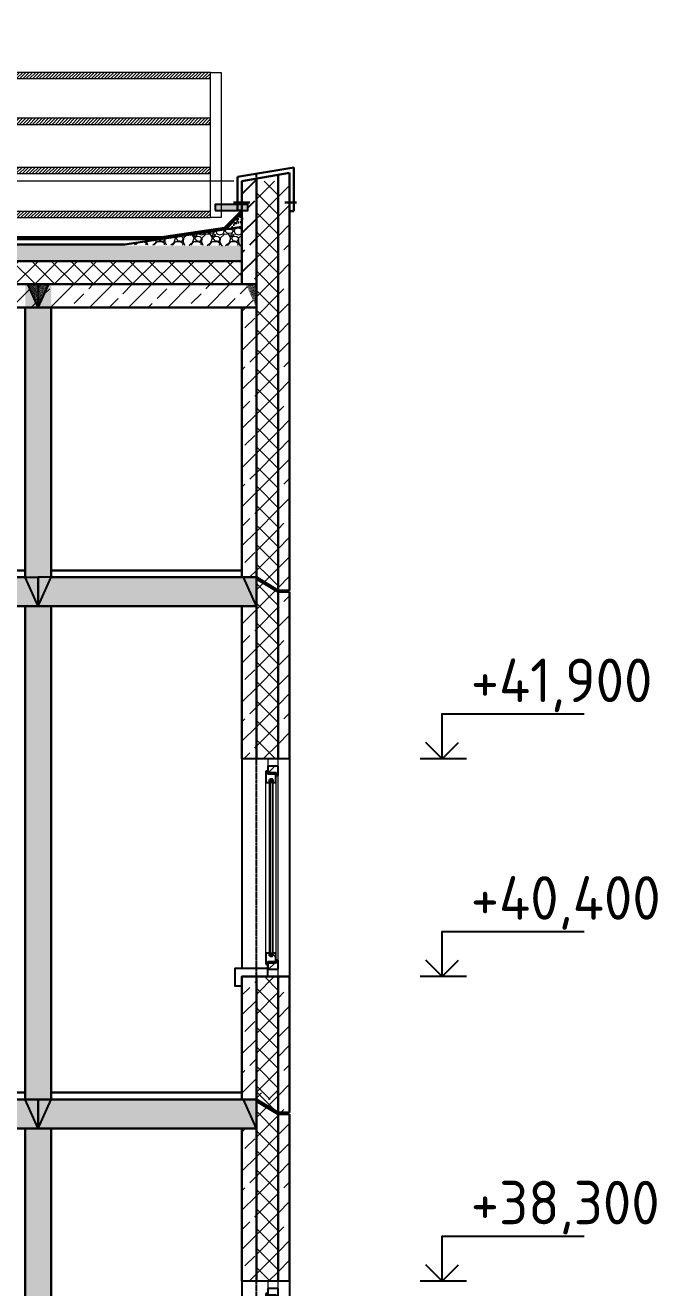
# Model space of a CAD drawing. Header units: millimetres. Extents: x -10163 to 1081624, y -5450 to 230390.
# Drawn here: x 389563 to 393928, y 94445 to 103148 of the extents above; entities that cross this region are included whole.
import ezdxf

# ---------------------------------------------------------------- set-up
doc = ezdxf.new("R2010")
doc.units = ezdxf.units.MM
doc.linetypes.add('Штрих-пунктир', pattern=[24, 20, -1.5, 1, -1.5])
for name, color, linetype, lineweight in [('0.09', 40, 'Continuous', 9), ('0.3', 40, 'Continuous', 30), ('A-GLAZ', 250, 'Continuous', 9)]:
    doc.layers.add(name, color=color, linetype=linetype, lineweight=lineweight)
doc.layers.add('0л_штриховка', color=7, linetype='Continuous', lineweight=9, transparency=0.2)
for name, color, linetype in [('0разрез', 7, 'Continuous'), ('Выноски', 130, 'Continuous'), ('Оси 2', 253, 'Continuous'), ('Перекрытия', 100, 'Continuous'), ('Стены1', 120, 'Continuous')]:
    doc.layers.add(name, color=color, linetype=linetype)
doc.styles.add('ГОСТ', font='GOST Common.ttf', dxfattribs={"height": 400})
pattern_1 = [(37.5, (13800, 7e-12), (-0.16000313, 4.894132373), [0, -3.8608, 0, -4.318, 0, -4.1275]), (7.5, (13800, 7e-12), (4.49523283, 7.16825101), [0, -2.0828, 0, -3.4798, 0, -1.3335]), (327.5, (13796.876, 7e-12), (7.909923702, 0.014371847), [0, -1.27, 0, -4.572, 0, -5.969]), (317.5, (13796.876, 7e-12), (7.63556452, 2.22929323), [0, -0.635, 0, -2.9972, 0, -3.429])]
pattern_2 = [(37.5, (10800, 7e-12), (-0.16000313, 4.894132373), [0, -3.8608, 0, -4.318, 0, -4.1275]), (7.5, (10800, 7e-12), (4.49523283, 7.16825101), [0, -2.0828, 0, -3.4798, 0, -1.3335]), (327.5, (10796.876, 7e-12), (7.909923702, 0.014371847), [0, -1.27, 0, -4.572, 0, -5.969]), (317.5, (10796.876, 7e-12), (7.63556452, 2.22929323), [0, -0.635, 0, -2.9972, 0, -3.429])]
pattern_3 = [(37.5, (12305.0995, -7e-12), (-0.16000313, 4.894132373), [0, -3.8608, 0, -4.318, 0, -4.1275]), (7.5, (12305.0995, -7e-12), (4.49523283, 7.16825101), [0, -2.0828, 0, -3.4798, 0, -1.3335]), (327.5, (12301.9753, -7e-12), (7.909923702, 0.014371847), [0, -1.27, 0, -4.572, 0, -5.969]), (317.5, (12301.975, -7e-12), (7.63556452, 2.22929323), [0, -0.635, 0, -2.9972, 0, -3.429])]
pattern_4 = [(37.5, (13800, -3600), (-0.16000313, 4.894132373), [0, -3.8608, 0, -4.318, 0, -4.1275]), (7.5, (13800, -3600), (4.49523283, 7.16825101), [0, -2.0828, 0, -3.4798, 0, -1.3335]), (327.5, (13796.876, -3600), (7.909923702, 0.014371847), [0, -1.27, 0, -4.572, 0, -5.969]), (317.5, (13796.876, -3600), (7.63556452, 2.22929323), [0, -0.635, 0, -2.9972, 0, -3.429])]
pattern_5 = [(37.5, (10800, -3600), (-0.16000313, 4.894132373), [0, -3.8608, 0, -4.318, 0, -4.1275]), (7.5, (10800, -3600), (4.49523283, 7.16825101), [0, -2.0828, 0, -3.4798, 0, -1.3335]), (327.5, (10796.876, -3600), (7.909923702, 0.014371847), [0, -1.27, 0, -4.572, 0, -5.969]), (317.5, (10796.876, -3600), (7.63556452, 2.22929323), [0, -0.635, 0, -2.9972, 0, -3.429])]
pattern_6 = [(37.5, (12305.0995, -3600), (-0.16000313, 4.894132373), [0, -3.8608, 0, -4.318, 0, -4.1275]), (7.5, (12305.0995, -3600), (4.49523283, 7.16825101), [0, -2.0828, 0, -3.4798, 0, -1.3335]), (327.5, (12301.9753, -3600), (7.909923702, 0.014371847), [0, -1.27, 0, -4.572, 0, -5.969]), (317.5, (12301.975, -3600), (7.63556452, 2.22929323), [0, -0.635, 0, -2.9972, 0, -3.429])]
pattern_7 = [(45, (1e-10, 1252.89), (-67.35192, 67.35192), []), (135, (1e-10, 1252.89), (-67.35192, -67.35192), [])]

# ---------------------------------------------------------------- blocks, each defined once
blk = doc.blocks.new('Окно 3-Откидное - Среднее глухое - Один переплет с многокамерным стеклопакетом - 30674-99 - Окно 3-Откидное - Среднее глухое - Один переплет с многокамерным стеклопакетом - 30674-99-V5-Сечение 1')
at = {"layer": 'A-GLAZ'}
h = blk.add_hatch(dxfattribs=at)
h.set_pattern_fill('FP_6', color=256, style=0, pattern_type=2)
h.set_pattern_definition([(135, (18648.64, 22050), (-70.7107, -70.7107), [])])
h.paths.add_polyline_path([(18583.7, 18885), (18597.7, 18885), (18597.7, 18905), (18653.7, 18905), (18653.7, 18962), (18633.7, 18962), (18633.7, 18942), (18609.7, 18942), (18609.7, 18962), (18583.7, 18962)], flags=0)
h.paths.add_polyline_path([(18649, 20138), (18653.7, 20138), (18653.7, 20195), (18597.7, 20195), (18597.7, 20215), (18583.7, 20215), (18583.7, 20138), (18609.7, 20138), (18609.7, 20158), (18633.7, 20158), (18633.7, 20138)], flags=0)
h = blk.add_hatch(dxfattribs=at)
h.set_pattern_fill('FP_7', color=256, style=0, pattern_type=2)
h.set_pattern_definition([(45, (18648.64, 22050), (-84.853, 84.853), [])])
h.paths.add_polyline_path([(18649, 18850), (18669.7, 18850), (18669.7, 18913), (18655.7, 18913), (18655.7, 18893), (18599.7, 18893), (18599.7, 18850)], flags=0)
h.paths.add_polyline_path([(18669.7, 20187), (18669.7, 20250), (18599.7, 20250), (18599.7, 20207), (18655.7, 20207), (18655.7, 20187)], flags=0)
for p, q in [((18669.7, 20300), (18599.7, 20300)), ((18599.7, 20300), (18599.7, 20250)), ((18669.7, 20250), (18669.7, 20300)), ((18599.7, 20250), (18669.7, 20250)), ((18599.7, 20195), (18599.7, 20207)), ((18583.7, 18962), (18583.7, 20138)), ((18653.7, 20138), (18653.7, 18962)), ((18655.7, 18913), (18655.7, 20187)), ((18669.7, 18913), (18669.7, 20187)), ((18599.7, 18893), (18599.7, 18905)), ((18669.7, 18850), (18599.7, 18850)), ((18599.7, 18850), (18599.7, 18800)), ((18599.7, 18800), (18669.7, 18800)), ((18669.7, 18800), (18669.7, 18850))]:
    blk.add_line(p, q, dxfattribs=at)
at = {"layer": 'A-GLAZ', "lineweight": 25}
for p, q in [((18597.7, 20215), (18583.7, 20215)), ((18583.7, 20215), (18583.7, 20138)), ((18597.7, 20195), (18597.7, 20215)), ((18653.7, 20195), (18597.7, 20195)), ((18599.7, 20250), (18599.7, 20207)), ((18669.7, 20250), (18599.7, 20250)), ((18599.7, 20207), (18655.7, 20207)), ((18653.7, 20138), (18653.7, 20195)), ((18655.7, 20207), (18655.7, 20187)), ((18669.7, 20187), (18669.7, 20250)), ((18583.7, 20138), (18609.7, 20138)), ((18613.7, 20158), (18609.7, 20158)), ((18609.7, 20158), (18609.7, 18942)), ((18609.7, 20138), (18609.7, 20158)), ((18609.7, 20158), (18633.7, 20158)), ((18613.7, 18942), (18613.7, 20158)), ((18633.7, 20158), (18629.7, 20158)), ((18629.7, 20158), (18629.7, 18942)), ((18633.7, 18942), (18633.7, 20158)), ((18633.7, 20158), (18633.7, 20138)), ((18633.7, 20138), (18653.7, 20138)), ((18655.7, 20187), (18669.7, 20187)), ((18609.7, 18962), (18583.7, 18962)), ((18583.7, 18962), (18583.7, 18885)), ((18583.7, 18885), (18597.7, 18885)), ((18597.7, 18885), (18597.7, 18905)), ((18597.7, 18905), (18653.7, 18905)), ((18599.7, 18893), (18599.7, 18850)), ((18655.7, 18893), (18599.7, 18893)), ((18609.7, 18942), (18609.7, 18962)), ((18609.7, 18942), (18613.7, 18942)), ((18633.7, 18942), (18609.7, 18942)), ((18629.7, 18942), (18633.7, 18942)), ((18653.7, 18962), (18633.7, 18962)), ((18633.7, 18962), (18633.7, 18942)), ((18653.7, 18905), (18653.7, 18962)), ((18669.7, 18913), (18655.7, 18913)), ((18655.7, 18913), (18655.7, 18893)), ((18669.7, 18850), (18669.7, 18913)), ((18599.7, 18850), (18669.7, 18850))]:
    blk.add_line(p, q, dxfattribs=at)
at = {"layer": 'A-GLAZ', "lineweight": 35}
for p, q in [((18629.7, 20158), (18613.7, 20158)), ((18613.7, 20158), (18613.7, 20143)), ((18613.7, 20143), (18629.7, 20143)), ((18629.7, 20143), (18629.7, 20158)), ((18629.7, 18957), (18613.7, 18957)), ((18613.7, 18957), (18613.7, 18942)), ((18613.7, 18942), (18629.7, 18942)), ((18629.7, 18942), (18629.7, 18957))]:
    blk.add_line(p, q, dxfattribs=at)
blk = doc.blocks.new('типовой')
h = blk.add_hatch()
h.set_pattern_fill('AR-SAND', color=256, scale=0.1)
h.set_pattern_definition(pattern_2)
h.paths.add_polyline_path([(393594.6, 63586), (393504.6, 63586), (393594.6, 63385.8)])
h = blk.add_hatch()
h.set_pattern_fill('AR-SAND', color=256, scale=0.1)
h.set_pattern_definition(pattern_2)
h.paths.add_polyline_path([(393594.6, 63385.8), (393594.6, 63586), (393504.6, 63586)])
h = blk.add_hatch()
h.set_pattern_fill('AR-SAND', color=256, scale=0.1)
h.set_pattern_definition(pattern_2)
h.paths.add_polyline_path([(393594.6, 63385.8), (393594.6, 63586), (393504.6, 63586)])
h = blk.add_hatch()
h.set_pattern_fill('AR-SAND', color=256, scale=0.1)
h.set_pattern_definition(pattern_1)
h.paths.add_polyline_path([(393684.6, 63586), (393594.6, 63586), (393594.6, 63385.8)])
h = blk.add_hatch()
h.set_pattern_fill('AR-SAND', color=256, scale=0.1)
h.set_pattern_definition(pattern_1)
h.paths.add_polyline_path([(393594.6, 63385.8), (393684.6, 63586), (393594.6, 63586)])
h = blk.add_hatch()
h.set_pattern_fill('AR-SAND', color=256, scale=0.1)
h.set_pattern_definition(pattern_1)
h.paths.add_polyline_path([(393594.6, 63385.8), (393684.6, 63586), (393594.6, 63586)])
h = blk.add_hatch()
h.set_pattern_fill('AR-SAND', color=256, scale=0.1)
h.set_pattern_definition(pattern_3)
h.paths.add_polyline_path([(395099.7, 63586), (395009.7, 63586), (395099.7, 63385.8)])
h = blk.add_hatch()
h.set_pattern_fill('AR-SAND', color=256, scale=0.1)
h.set_pattern_definition(pattern_3)
h.paths.add_polyline_path([(395099.7, 63385.8), (395099.7, 63586), (395009.7, 63586)])
h = blk.add_hatch()
h.set_pattern_fill('AR-SAND', color=256, scale=0.1)
h.set_pattern_definition(pattern_3)
h.paths.add_polyline_path([(395099.7, 63385.8), (395099.7, 63586), (395009.7, 63586)])
h = blk.add_hatch()
h.set_pattern_fill('AR-SAND', color=256, scale=0.1)
h.set_pattern_definition(pattern_5)
h.paths.add_polyline_path([(393594.6, 59986), (393504.6, 59986), (393594.6, 59785.8)])
h = blk.add_hatch()
h.set_pattern_fill('AR-SAND', color=256, scale=0.1)
h.set_pattern_definition(pattern_5)
h.paths.add_polyline_path([(393594.6, 59785.8), (393594.6, 59986), (393504.6, 59986)])
h = blk.add_hatch()
h.set_pattern_fill('AR-SAND', color=256, scale=0.1)
h.set_pattern_definition(pattern_5)
h.paths.add_polyline_path([(393594.6, 59785.8), (393594.6, 59986), (393504.6, 59986)])
h = blk.add_hatch()
h.set_pattern_fill('AR-SAND', color=256, scale=0.1)
h.set_pattern_definition(pattern_4)
h.paths.add_polyline_path([(393684.6, 59986), (393594.6, 59986), (393594.6, 59785.8)])
h = blk.add_hatch()
h.set_pattern_fill('AR-SAND', color=256, scale=0.1)
h.set_pattern_definition(pattern_4)
h.paths.add_polyline_path([(393594.6, 59785.8), (393684.6, 59986), (393594.6, 59986)])
h = blk.add_hatch()
h.set_pattern_fill('AR-SAND', color=256, scale=0.1)
h.set_pattern_definition(pattern_4)
h.paths.add_polyline_path([(393594.6, 59785.8), (393684.6, 59986), (393594.6, 59986)])
h = blk.add_hatch()
h.set_pattern_fill('AR-SAND', color=256, scale=0.1)
h.set_pattern_definition(pattern_6)
h.paths.add_polyline_path([(395099.7, 59986), (395009.7, 59986), (395099.7, 59785.8)])
h = blk.add_hatch()
h.set_pattern_fill('AR-SAND', color=256, scale=0.1)
h.set_pattern_definition(pattern_6)
h.paths.add_polyline_path([(395099.7, 59785.8), (395099.7, 59986), (395009.7, 59986)])
h = blk.add_hatch()
h.set_pattern_fill('AR-SAND', color=256, scale=0.1)
h.set_pattern_definition(pattern_6)
h.paths.add_polyline_path([(395099.7, 59785.8), (395099.7, 59986), (395009.7, 59986)])
at = {"layer": '0л_штриховка', "lineweight": 9}
h = blk.add_hatch(dxfattribs=at)
h.set_pattern_fill('ANSI36', color=256, scale=30)
h.paths.add_polyline_path([(390504.6, 63586), (388284.6, 63586), (388194.6, 63385.8), (390594.6, 63385.8)])
h.paths.add_polyline_path([(393504.6, 63586), (390684.6, 63586), (390594.6, 63385.8), (393594.6, 63385.8)])
h.paths.add_polyline_path([(395009.7, 63586), (393684.6, 63586), (393594.6, 63385.8), (395099.7, 63385.8)])
h.paths.add_polyline_path([(393684.6, 63385.8), (393594.6, 63385.8), (393504.6, 63385.8), (393504.6, 59986), (393684.6, 59986), (393684.6, 60033.1)])
h.paths.add_polyline_path([(390684.6, 63385.8), (390594.6, 63385.8), (390504.6, 63385.8), (390504.6, 59986), (390684.6, 59986), (390684.6, 60033.1)])
h.paths.add_polyline_path([(390684.6, 63633.1), (390504.6, 63633.1), (390504.6, 63586), (390594.6, 63586), (390684.6, 63586)])
h.paths.add_polyline_path([(393684.6, 63633.1), (393504.6, 63633.1), (393504.6, 63586), (393594.6, 63586), (393684.6, 63586)])
h.paths.add_polyline_path([(382704.6, 63586), (380184.6, 63586), (380124.6, 63385.8), (382794.6, 63385.8)])
h.paths.add_polyline_path([(380184.6, 63385.8), (380124.6, 63385.8), (380124.6, 63586), (380184.6, 63586), (380184.6, 63633.1), (380064.6, 63633.1), (380064.6, 59986), (380184.6, 59986)])
h.paths.add_polyline_path([(382884.6, 63586), (382794.6, 63385.8), (382704.6, 63385.8), (382704.6, 59986), (382884.6, 59986)])
h.paths.add_polyline_path([(388284.6, 63385.8), (388194.6, 63385.8), (388104.6, 63586), (388104.6, 59986), (388284.6, 59986)])
h.paths.add_polyline_path([(388284.6, 63586), (388284.6, 63633.1), (388104.6, 63633.1), (388104.6, 63586), (388194.6, 63586)])
h.paths.add_polyline_path([(382884.6, 63586), (382884.6, 63633.1), (382704.6, 63633.1), (382704.6, 63586), (382794.6, 63586)])
h = blk.add_hatch(dxfattribs=at)
h.set_pattern_fill('ANSI33', color=256, scale=30)
h.paths.add_polyline_path([(395099.7, 63385.8), (394999.7, 63385.8), (394999.7, 62333.1), (395099.7, 62333.1)])
h.paths.add_polyline_path([(395329.1, 63632.5), (395249.7, 63632.1), (395249.7, 62333.1), (395259.1, 62333.1), (395259.1, 62333.1), (395329.1, 62333.1)])
h.paths.add_polyline_path([(395099.7, 60833.1), (394999.7, 60833.1), (394999.7, 59986), (395011.4, 59986), (395099.7, 59986)])
at = {"layer": '0л_штриховка'}
h = blk.add_hatch(dxfattribs=at)
h.set_pattern_fill('ANSI33', color=256, scale=30)
h.paths.add_polyline_path([(395099.7, 63385.8), (394999.7, 63385.8), (394999.7, 62333.1), (395099.7, 62333.1)])
h.paths.add_polyline_path([(395329.1, 63632.5), (395249.7, 63632.1), (395249.7, 62333.1), (395259.1, 62333.1), (395259.1, 62333.1), (395329.1, 62333.1)])
h.paths.add_polyline_path([(395099.7, 60833.1), (394999.7, 60833.1), (394999.7, 59986), (395011.4, 59986), (395099.7, 59986)])
h = blk.add_hatch(dxfattribs=at)
h.set_pattern_fill('ANSI33', color=256, scale=30)
h.paths.add_polyline_path([(395099.7, 63385.8), (394999.7, 63385.8), (394999.7, 62333.1), (395099.7, 62333.1)])
h.paths.add_polyline_path([(395329.1, 63632.5), (395249.7, 63632.1), (395249.7, 62333.1), (395259.1, 62333.1), (395259.1, 62333.1), (395329.1, 62333.1)])
h.paths.add_polyline_path([(395099.7, 60833.1), (394999.7, 60833.1), (394999.7, 59986), (395011.4, 59986), (395099.7, 59986)])
at = {"layer": '0л_штриховка', "lineweight": 9}
h = blk.add_hatch(dxfattribs=at)
h.set_pattern_fill('ANSI37', color=256, scale=30)
h.paths.add_polyline_path([(395249.7, 63632.1), (395099.7, 63631.4), (395099.7, 62333.1), (395249.7, 62333.1)])
h = blk.add_hatch(dxfattribs=at)
h.set_pattern_fill('ANSI37', color=256, scale=30)
h.paths.add_polyline_path([(395249.7, 63632.1), (395099.7, 63631.4), (395099.7, 62333.1), (395249.7, 62333.1)])
h = blk.add_hatch(dxfattribs=at)
h.set_pattern_fill('ANSI37', color=256, scale=30)
h.paths.add_polyline_path([(395249.7, 63632.1), (395099.7, 63631.4), (395099.7, 62333.1), (395249.7, 62333.1)])
h = blk.add_hatch(dxfattribs=at)
h.set_pattern_fill('ANSI37', color=256, scale=30)
h.set_pattern_definition(pattern_7)
h.paths.add_polyline_path([(395249.7, 60833.1), (395099.7, 60833.1), (395099.7, 59986), (395249.7, 59986)])
at = {"layer": '0л_штриховка'}
h = blk.add_hatch(dxfattribs=at)
h.set_pattern_fill('ANSI37', color=256, scale=30)
h.set_pattern_definition(pattern_7)
h.paths.add_polyline_path([(395249.7, 60833.1), (395099.7, 60833.1), (395099.7, 59986), (395249.7, 59986)])
h = blk.add_hatch(dxfattribs=at)
h.set_pattern_fill('ANSI37', color=256, scale=30)
h.set_pattern_definition(pattern_7)
h.paths.add_polyline_path([(395249.7, 60833.1), (395099.7, 60833.1), (395099.7, 59986), (395249.7, 59986)])
at = {"layer": '0л_штриховка', "lineweight": 9}
h = blk.add_hatch(dxfattribs=at)
h.set_pattern_fill('ANSI33', color=256, scale=30)
h.paths.add_polyline_path([(395329.1, 60833.1), (395259.1, 60833.1), (395249.7, 60833.1), (395249.7, 59986), (395329.1, 59986)])
at = {"layer": '0л_штриховка'}
h = blk.add_hatch(dxfattribs=at)
h.set_pattern_fill('ANSI33', color=256, scale=30)
h.paths.add_polyline_path([(395329.1, 60833.1), (395259.1, 60833.1), (395249.7, 60833.1), (395249.7, 59986), (395329.1, 59986)])
h = blk.add_hatch(dxfattribs=at)
h.set_pattern_fill('ANSI33', color=256, scale=30)
h.paths.add_polyline_path([(395329.1, 60833.1), (395259.1, 60833.1), (395249.7, 60833.1), (395249.7, 59986), (395329.1, 59986)])
for p, q in [((395329.1, 62333.1), (394999.7, 62333.1)), ((395329.1, 62333.1), (394999.7, 62333.1)), ((395329.1, 62333.1), (394999.7, 62333.1)), ((395249.7, 60833.1), (395329.1, 60833.1)), ((395249.7, 60833.1), (395329.1, 60833.1))]:
    blk.add_line(p, q)
for points in [[(393504.6, 63586), (393594.6, 63586), (393594.6, 63385.8), (393504.6, 63586)], [(393504.6, 63586), (393594.6, 63586), (393594.6, 63385.8), (393504.6, 63586)], [(393504.6, 63586), (393594.6, 63586), (393594.6, 63385.8), (393504.6, 63586)], [(393684.6, 63586), (393594.6, 63586), (393594.6, 63385.8), (393684.6, 63586)], [(393684.6, 63586), (393594.6, 63586), (393594.6, 63385.8), (393684.6, 63586)], [(393684.6, 63586), (393594.6, 63586), (393594.6, 63385.8), (393684.6, 63586)], [(395009.7, 63586), (395099.7, 63586), (395099.7, 63385.8), (395009.7, 63586)], [(395009.7, 63586), (395099.7, 63586), (395099.7, 63385.8), (395009.7, 63586)], [(395009.7, 63586), (395099.7, 63586), (395099.7, 63385.8), (395009.7, 63586)], [(393504.6, 59986), (393594.6, 59986), (393594.6, 59785.8), (393504.6, 59986)], [(393504.6, 59986), (393594.6, 59986), (393594.6, 59785.8), (393504.6, 59986)], [(393504.6, 59986), (393594.6, 59986), (393594.6, 59785.8), (393504.6, 59986)], [(393684.6, 59986), (393594.6, 59986), (393594.6, 59785.8), (393684.6, 59986)], [(393684.6, 59986), (393594.6, 59986), (393594.6, 59785.8), (393684.6, 59986)], [(393684.6, 59986), (393594.6, 59986), (393594.6, 59785.8), (393684.6, 59986)], [(395009.7, 59986), (395099.7, 59986), (395099.7, 59785.8), (395009.7, 59986)], [(395009.7, 59986), (395099.7, 59986), (395099.7, 59785.8), (395009.7, 59986)], [(395009.7, 59986), (395099.7, 59986), (395099.7, 59785.8), (395009.7, 59986)]]:
    blk.add_lwpolyline(points)
at = {"layer": '0.09', "lineweight": -3}
for p, q in [((394999.7, 62333.1), (394999.7, 60888.4)), ((395329.1, 62333.1), (395329.1, 60833.1))]:
    blk.add_line(p, q, dxfattribs=at)
at = {"layer": '0.3', "lineweight": 30}
for p, q in [((395099.7, 63631.4), (395099.7, 62333.1)), ((395099.7, 63631.4), (395099.7, 62333.1)), ((395099.7, 63631.4), (395099.7, 62333.1)), ((395249.7, 63632.1), (395249.7, 63495.2)), ((395249.7, 63632.1), (395249.7, 63495.2)), ((395249.7, 63632.1), (395249.7, 63495.2)), ((395329.1, 63632.5), (395329.1, 63495.2)), ((395329.1, 63632.5), (395329.1, 63495.2)), ((395329.1, 63632.5), (395329.1, 63495.2)), ((394921.4, 63586), (395101.4, 63586)), ((394921.4, 63586), (395101.4, 63586)), ((394921.4, 63586), (395101.4, 63586)), ((395099.7, 63575.2), (395101.4, 63575.2)), ((395099.7, 63575.2), (395101.4, 63575.2)), ((395099.7, 63575.2), (395101.4, 63575.2)), ((395101.4, 63586), (395249.7, 63495.2)), ((395101.4, 63586), (395249.7, 63495.2)), ((395101.4, 63586), (395249.7, 63495.2)), ((395101.4, 63575.2), (395249.7, 63484.4)), ((395101.4, 63575.2), (395249.7, 63484.4)), ((395101.4, 63575.2), (395249.7, 63484.4)), ((395249.7, 63495.2), (395329.1, 63495.2)), ((395249.7, 63495.2), (395329.1, 63495.2)), ((395249.7, 63495.2), (395329.1, 63495.2)), ((395249.7, 63484.4), (395329.1, 63484.4)), ((395249.7, 63484.4), (395249.7, 62333.1)), ((395249.7, 63484.4), (395329.1, 63484.4)), ((395249.7, 63484.4), (395249.7, 62333.1)), ((395249.7, 63484.4), (395329.1, 63484.4)), ((395249.7, 63484.4), (395249.7, 62333.1)), ((395329.1, 63484.4), (395329.1, 62333.1)), ((395329.1, 63484.4), (395329.1, 62333.1)), ((395329.1, 63484.4), (395329.1, 62333.1)), ((394999.7, 63385.8), (394999.7, 62333.1)), ((394999.7, 63385.8), (394999.7, 62333.1)), ((394999.7, 63385.8), (394999.7, 62333.1)), ((394999.7, 60833.1), (394999.7, 59986)), ((394999.7, 60833.1), (395329.1, 60833.1)), ((394999.7, 60833.1), (394999.7, 59986)), ((394999.7, 60833.1), (394999.7, 59986)), ((395099.7, 60833.1), (395099.7, 59986)), ((395099.7, 60833.1), (395099.7, 59986)), ((395099.7, 60833.1), (395099.7, 59986)), ((395249.7, 60833.1), (395249.7, 59986)), ((395249.7, 60833.1), (395249.7, 59986)), ((395249.7, 60833.1), (395249.7, 59986)), ((395329.1, 60833.1), (395329.1, 59986)), ((395329.1, 60833.1), (395329.1, 59986)), ((395329.1, 60833.1), (395329.1, 59986))]:
    blk.add_line(p, q, dxfattribs=at)
for points in [[(390684.6, 63586), (393504.6, 63586), (393504.6, 63633.1), (390684.6, 63633.1)], [(390684.6, 63586), (393504.6, 63586), (393504.6, 63633.1), (390684.6, 63633.1)], [(390684.6, 63586), (393504.6, 63586), (393504.6, 63633.1), (390684.6, 63633.1)], [(390684.6, 59986), (393504.6, 59986), (393504.6, 60033.1), (390684.6, 60033.1)], [(390684.6, 59986), (393504.6, 59986), (393504.6, 60033.1), (390684.6, 60033.1)], [(390684.6, 59986), (393504.6, 59986), (393504.6, 60033.1), (390684.6, 60033.1)]]:
    blk.add_lwpolyline(points, close=True, dxfattribs=at)
for points in [[(394999.7, 63633.1), (393684.6, 63633.1), (393684.6, 63586), (395099.5, 63586)], [(394999.7, 63633.1), (393684.6, 63633.1), (393684.6, 63586), (395099.5, 63586)], [(394999.7, 63633.1), (393684.6, 63633.1), (393684.6, 63586), (395099.5, 63586)], [(390594.6, 63586), (390594.6, 63385.8), (393594.6, 63385.8), (393594.6, 63586)], [(393594.6, 63586), (393594.6, 63385.8), (395099.7, 63385.8), (395099.7, 63586)], [(393594.6, 63586), (393594.6, 63385.8), (395099.7, 63385.8), (395099.7, 63586)], [(393594.6, 63586), (393594.6, 63385.8), (395099.7, 63385.8), (395099.7, 63586)], [(393504.6, 63385.8), (393504.6, 59986), (393684.6, 59986), (393684.6, 63385.8)], [(390594.6, 59986), (390594.6, 59785.8), (393594.6, 59785.8), (393594.6, 59986)], [(390594.6, 59986), (390594.6, 59785.8), (393594.6, 59785.8), (393594.6, 59986)], [(390594.6, 59986), (390594.6, 59785.8), (393594.6, 59785.8), (393594.6, 59986)], [(390647.5, 59986), (393535.1, 59986)], [(390647.5, 59986), (393535.1, 59986)], [(390647.5, 59986), (393535.1, 59986)], [(393594.6, 59986), (393594.6, 59785.8), (395099.7, 59785.8), (395099.7, 59986)], [(393594.6, 59986), (393594.6, 59785.8), (395099.7, 59785.8), (395099.7, 59986)], [(393594.6, 59986), (393594.6, 59785.8), (395099.7, 59785.8), (395099.7, 59986)], [(393673, 59986), (395011.4, 59986)], [(393673, 59986), (395011.4, 59986)], [(393673, 59986), (395011.4, 59986)], [(394999.7, 60033.1), (393684.6, 60033.1), (393684.6, 59986), (395099.5, 59986)], [(394999.7, 60033.1), (393684.6, 60033.1), (393684.6, 59986), (395099.5, 59986)], [(394999.7, 60033.1), (393684.6, 60033.1), (393684.6, 59986), (395099.5, 59986)]]:
    blk.add_lwpolyline(points, dxfattribs=at)
at = {"layer": 'Перекрытия'}
for points in [[(390594.6, 63586), (390594.6, 63385.8), (393594.6, 63385.8), (393594.6, 63586)], [(390594.6, 63586), (390594.6, 63385.8), (393594.6, 63385.8), (393594.6, 63586)], [(390647.5, 63586), (393535.1, 63586)], [(390647.5, 63586), (393535.1, 63586)], [(390647.5, 63586), (393535.1, 63586)], [(393673, 63586), (395011.4, 63586)], [(393673, 63586), (395011.4, 63586)], [(393673, 63586), (395011.4, 63586)]]:
    blk.add_lwpolyline(points, dxfattribs=at)
at = {"layer": 'Стены1'}
for points in [[(393504.6, 63385.8), (393504.6, 59986), (393684.6, 59986), (393684.6, 63385.8)], [(393504.6, 63385.8), (393504.6, 59986), (393684.6, 59986), (393684.6, 63385.8)], [(395177.7, 60888.4), (394950.6, 60888.4), (394950.6, 60770.1), (394999.7, 60770.1), (394999.7, 60833.1), (395179.7, 60833.1), (395177.7, 60918.1)], [(395177.7, 60888.4), (394950.6, 60888.4), (394950.6, 60770.1), (394999.7, 60770.1), (394999.7, 60833.1), (395179.7, 60833.1), (395177.7, 60918.1)], [(395177.7, 60888.4), (394950.6, 60888.4), (394950.6, 60770.1), (394999.7, 60770.1), (394999.7, 60833.1), (395179.7, 60833.1), (395177.7, 60918.1)]]:
    blk.add_lwpolyline(points, dxfattribs=at)
at = {"layer": '0.09', "lineweight": 9}
blk.add_blockref('Окно 3-Откидное - Среднее глухое - Один переплет с многокамерным стеклопакетом - 30674-99 - Окно 3-Откидное - Среднее глухое - Один переплет с многокамерным стеклопакетом - 30674-99-V5-Сечение 1', (376580, 42033.1), dxfattribs=at)
blk.add_blockref('Окно 3-Откидное - Среднее глухое - Один переплет с многокамерным стеклопакетом - 30674-99 - Окно 3-Откидное - Среднее глухое - Один переплет с многокамерным стеклопакетом - 30674-99-V5-Сечение 1', (376580, 42033.1), dxfattribs=at)
blk.add_blockref('Окно 3-Откидное - Среднее глухое - Один переплет с многокамерным стеклопакетом - 30674-99 - Окно 3-Откидное - Среднее глухое - Один переплет с многокамерным стеклопакетом - 30674-99-V5-Сечение 1', (376580, 42033.1), dxfattribs=at)
blk = doc.blocks.new('размер')
at = {"layer": 'Выноски'}
for points in [[(0, 0), (0, 311.4), (979.9, 311.4)], [(0, 0), (-113.5, 113.5)], [(0, 0), (113.5, 113.5)], [(167.6, 0), (-151.1, 0)]]:
    blk.add_lwpolyline(points, dxfattribs=at)

msp = doc.modelspace()

# ---------------------------------------------------------------- hatches: boundary and pattern name
h = msp.add_hatch()
h.set_pattern_fill('AR-SAND', color=256, scale=0.1)
h.set_pattern_definition([(37.5, (6858.4657, 37816.2937), (-0.16000313, 4.894132373), [0, -3.8608, 0, -4.318, 0, -4.1275]), (7.5, (6858.4657, 37816.294), (4.49523283, 7.16825101), [0, -2.0828, 0, -3.4798, 0, -1.3335]), (327.5, (6855.3415, 37816.2937), (7.909923702, 0.014371847), [0, -1.27, 0, -4.572, 0, -5.969]), (317.5, (6855.3415, 37816.294), (7.63556452, 2.22929323), [0, -0.635, 0, -2.9972, 0, -3.429])])
h.paths.add_polyline_path([(389653.024, 101362.303), (389581, 101362.303), (389653.024, 101202.045)])
h = msp.add_hatch()
h.set_pattern_fill('AR-SAND', color=256, scale=0.1)
h.set_pattern_definition([(37.5, (9858.4657, 37816.2937), (-0.16000313, 4.894132373), [0, -3.8608, 0, -4.318, 0, -4.1275]), (7.5, (9858.4657, 37816.294), (4.49523283, 7.16825101), [0, -2.0828, 0, -3.4798, 0, -1.3335]), (327.5, (9855.3415, 37816.2937), (7.909923702, 0.014371847), [0, -1.27, 0, -4.572, 0, -5.969]), (317.5, (9855.3415, 37816.294), (7.63556452, 2.22929323), [0, -0.635, 0, -2.9972, 0, -3.429])])
h.paths.add_polyline_path([(389725.047, 101362.303), (389653.024, 101362.303), (389653.024, 101202.045)])
h = msp.add_hatch()
h.set_pattern_fill('AR-SAND', color=256, scale=0.1)
h.set_pattern_definition([(37.5, (8363.565, 37816.2937), (-0.16000313, 4.894132373), [0, -3.8608, 0, -4.318, 0, -4.1275]), (7.5, (8363.565, 37816.294), (4.49523283, 7.16825101), [0, -2.0828, 0, -3.4798, 0, -1.3335]), (327.5, (8360.441, 37816.2937), (7.909923702, 0.014371847), [0, -1.27, 0, -4.572, 0, -5.969]), (317.5, (8360.441, 37816.294), (7.63556452, 2.22929323), [0, -0.635, 0, -2.9972, 0, -3.429])])
h.paths.add_polyline_path([(391086.1, 101362.303), (391158.123, 101202.045), (391158.123, 101362.303)])
at = {"layer": '0.09', "transparency": 33554508}
h = msp.add_hatch(dxfattribs=at)
h.set_pattern_fill('ANSI31', color=256, scale=5)
h.set_pattern_definition([(45, (-3941.534, -242.978), (-11.22532015, 11.22532015), [])])
h.paths.add_polyline_path([(390841.175, 102507.241), (389341.175, 102507.241), (389341.175, 102464.76), (390841.175, 102464.76)])
h.paths.add_polyline_path([(390841.175, 102167.761), (389341.175, 102167.761), (389341.175, 102125.28), (390841.175, 102125.28)])
h.paths.add_polyline_path([(390841.175, 101864.703), (389341.175, 101864.703), (389341.175, 101822.222), (390841.175, 101822.222)])
h.paths.add_polyline_path([(389341.175, 102125.28), (389301.653, 102125.28), (389301.653, 101864.703), (389341.175, 101864.703)])
h.paths.add_polyline_path([(389341.175, 102464.76), (389301.653, 102464.76), (389301.653, 102167.761), (389341.175, 102167.761)])
h.paths.add_polyline_path([(389341.175, 102780.22), (389301.653, 102780.22), (389301.653, 102507.241), (389341.175, 102507.241)])
h.paths.add_polyline_path([(390841.175, 102822.701), (389341.175, 102822.701), (389341.175, 102780.22), (390841.175, 102780.22)])
h.paths.add_polyline_path([(389341.175, 102822.701), (389301.653, 102822.701), (389301.653, 102780.22), (389341.175, 102780.22)])
h.paths.add_polyline_path([(389301.653, 102822.701), (387841.175, 102822.701), (387841.175, 102780.22), (389301.653, 102780.22)])
h.paths.add_polyline_path([(387841.175, 102822.701), (387801.653, 102822.701), (387801.653, 102780.22), (387841.175, 102780.22)])
h.paths.add_polyline_path([(387801.653, 102822.701), (386341.175, 102822.701), (386341.175, 102780.22), (387801.653, 102780.22)])
h.paths.add_polyline_path([(386341.175, 102822.701), (386301.653, 102822.701), (386301.653, 102780.22), (386341.175, 102780.22)])
h.paths.add_polyline_path([(384841.175, 102780.22), (384801.653, 102780.22), (384801.653, 102507.241), (384841.175, 102507.241)])
h.paths.add_polyline_path([(384841.175, 102464.76), (384801.653, 102464.76), (384801.653, 102167.761), (384841.175, 102167.761)])
h.paths.add_polyline_path([(384841.175, 102125.28), (384801.653, 102125.28), (384801.653, 101864.703), (384841.175, 101864.703)])
h.paths.add_polyline_path([(384841.175, 102167.761), (384801.653, 102167.761), (384801.653, 102125.28), (384841.175, 102125.28)])
h.paths.add_polyline_path([(386301.653, 102167.761), (384841.175, 102167.761), (384841.175, 102125.28), (386301.653, 102125.28)])
h.paths.add_polyline_path([(386301.653, 102507.241), (384841.175, 102507.241), (384841.175, 102464.76), (386301.653, 102464.76)])
h.paths.add_polyline_path([(384841.175, 101864.703), (384801.653, 101864.703), (384801.653, 101822.222), (384841.175, 101822.222)])
h.paths.add_polyline_path([(386301.653, 101864.703), (384841.175, 101864.703), (384841.175, 101822.222), (386301.653, 101822.222)])
h.paths.add_polyline_path([(386341.175, 102125.28), (386301.653, 102125.28), (386301.653, 101864.703), (386341.175, 101864.703)])
h.paths.add_polyline_path([(386341.175, 101864.703), (386301.653, 101864.703), (386301.653, 101822.222), (386341.175, 101822.222)])
h.paths.add_polyline_path([(386341.175, 102464.76), (386301.653, 102464.76), (386301.653, 102167.761), (386341.175, 102167.761)])
h.paths.add_polyline_path([(386341.175, 102780.22), (386301.653, 102780.22), (386301.653, 102507.241), (386341.175, 102507.241)])
h.paths.add_polyline_path([(386341.175, 102507.241), (386301.653, 102507.241), (386301.653, 102464.76), (386341.175, 102464.76)])
h.paths.add_polyline_path([(386341.175, 102167.761), (386301.653, 102167.761), (386301.653, 102125.28), (386341.175, 102125.28)])
h.paths.add_polyline_path([(387566.53, 101864.703), (386341.175, 101864.703), (386341.175, 101822.222), (387566.53, 101822.222)])
h.paths.add_polyline_path([(387801.653, 101864.703), (387566.53, 101864.703), (387566.53, 101822.222), (387801.653, 101822.222)])
h.paths.add_polyline_path([(387841.175, 101864.703), (387801.653, 101864.703), (387801.653, 101822.222), (387841.175, 101822.222)])
h.paths.add_polyline_path([(389301.653, 101864.703), (387841.175, 101864.703), (387841.175, 101822.222), (389301.653, 101822.222)])
h.paths.add_polyline_path([(389341.175, 101864.703), (389301.653, 101864.703), (389301.653, 101822.222), (389341.175, 101822.222)])
h.paths.add_polyline_path([(389341.175, 102167.761), (389301.653, 102167.761), (389301.653, 102125.28), (389341.175, 102125.28)])
h.paths.add_polyline_path([(389341.175, 102507.241), (389301.653, 102507.241), (389301.653, 102464.76), (389341.175, 102464.76)])
h.paths.add_polyline_path([(389301.653, 102507.241), (387841.175, 102507.241), (387841.175, 102464.76), (389301.653, 102464.76)])
h.paths.add_polyline_path([(387841.175, 102507.241), (387801.653, 102507.241), (387801.653, 102464.76), (387841.175, 102464.76)], flags=16)
h.paths.add_polyline_path([(387841.175, 102780.22), (387801.653, 102780.22), (387801.653, 102507.241), (387841.175, 102507.241)])
h.paths.add_polyline_path([(387801.653, 102507.241), (386341.175, 102507.241), (386341.175, 102464.76), (387801.653, 102464.76)])
h.paths.add_polyline_path([(387801.653, 102167.761), (386341.175, 102167.761), (386341.175, 102125.28), (387801.653, 102125.28)])
h.paths.add_polyline_path([(387841.175, 102464.76), (387801.653, 102464.76), (387801.653, 102167.761), (387841.175, 102167.761)], flags=16)
h.paths.add_polyline_path([(389301.653, 102167.761), (387841.175, 102167.761), (387841.175, 102125.28), (389301.653, 102125.28)])
h.paths.add_polyline_path([(387841.175, 101956.104), (387801.653, 101956.104), (387801.653, 101864.703), (387841.175, 101864.703)])
h.paths.add_polyline_path([(387659.02, 101870.878), (389204.02, 101870.878), (389204.02, 102532.242), (387659.02, 102532.242)], flags=9)
h.paths.add_polyline_path([(384619.278, 102507.241), (384619.278, 102464.76), (384801.653, 102464.76), (384801.653, 102507.241)])
h.paths.add_polyline_path([(384619.278, 102822.701), (384619.278, 102780.22), (386301.653, 102780.22), (386301.653, 102822.701)])
h.paths.add_polyline_path([(384619.278, 101864.703), (384619.278, 101822.222), (384801.653, 101822.222), (384801.653, 101864.703)])
h.paths.add_polyline_path([(384619.278, 102167.761), (384619.278, 102125.28), (384801.653, 102125.28), (384801.653, 102167.761)])
at = {"layer": '0.3'}
h = msp.add_hatch(dxfattribs=at)
h.set_pattern_fill('AR-SAND', color=256, angle=45)
h.set_pattern_definition([(82.5, (301309.097, 32756.612), (-35.738135, 33.475349), [0, -38.608, 0, -43.18, 0, -41.275]), (52.5, (301309.1, 32756.61), (-18.901093, 82.473285), [0, -20.828, 0, -34.798, 0, -13.335]), (12.5, (301287.006, 32734.52), (55.829983, 56.033231), [0, -12.7, 0, -45.72, 0, -59.69]), (2.5, (301287.006, 32734.52), (38.22811, 69.75508), [0, -6.35, 0, -29.972, 0, -34.29])])
h.paths.add_polyline_path([(391064.031, 101861.703), (391064.031, 101758.707), (390945.363, 101740.839)])
at = {"layer": '0л_штриховка', "ltscale": 0.3}
h = msp.add_hatch(dxfattribs=at)
h.set_pattern_fill('ANSI33', color=256, scale=30)
h.paths.add_polyline_path([(373543.024, 103147.78), (373532.524, 103147.78), (373453.024, 103147.78), (373363.024, 103147.78), (373363.024, 99390.143), (373543.024, 99390.143), (373543.024, 101402.045), (373504.645, 101402.045), (373504.645, 101482.939), (373504.645, 101654.591), (373543.024, 101654.591)])
h.paths.add_polyline_path([(386743.024, 101362.303), (386563.024, 101362.303), (386563.024, 99390.143), (386743.024, 99390.143)])
h.paths.add_polyline_path([(389743.024, 101362.303), (389563.024, 101362.303), (389563.024, 99390.143), (389743.024, 99390.143)])
at = {"layer": '0л_штриховка', "lineweight": -3}
h = msp.add_hatch(dxfattribs=at)
h.set_pattern_fill('ANSI33', color=256, scale=30)
h.paths.add_polyline_path([(391158.123, 102090.419), (391058.123, 102072.77), (391058.123, 101913.15), (391098.868, 101913.15), (391098.868, 101871.048), (391058.123, 101871.048), (391058.123, 101362.303), (391158.123, 101362.303)])
at = {"layer": '0л_штриховка', "ltscale": 0.3}
h = msp.add_hatch(dxfattribs=at)
h.set_pattern_fill('ANSI37', color=256, scale=30)
h.paths.add_polyline_path([(391308.123, 102072.77), (391158.123, 102072.77), (391158.123, 99390.144), (391308.123, 99390.144)])
h = msp.add_hatch(dxfattribs=at)
h.set_pattern_fill('ANSI33', color=256, scale=30)
h.paths.add_polyline_path([(391387.566, 102072.77), (391308.123, 102072.77), (391308.123, 99390.144), (391387.566, 99390.144)])
at = {"layer": '0л_штриховка'}
h = msp.add_hatch(dxfattribs=at)
h.set_pattern_fill('GRAVEL', color=256, scale=5)
h.paths.add_polyline_path([(391058.123, 101758.707), (390250.614, 101636.159), (391058.123, 101628.376)])
at = {"layer": '0л_штриховка', "ltscale": 0.3}
h = msp.add_hatch(dxfattribs=at)
h.set_pattern_fill('GRAVEL', color=256, scale=5)
h.paths.add_polyline_path([(391058.123, 101629.248), (384343.024, 101629.248), (384343.024, 101522.303), (391058.123, 101522.303)])
h = msp.add_hatch(dxfattribs=at)
h.set_pattern_fill('ANSI37', color=256, scale=30)
h.paths.add_polyline_path([(391058.123, 101522.303), (384343.024, 101522.303), (384343.024, 101362.303), (391058.123, 101362.303)])
h = msp.add_hatch(dxfattribs=at)
h.set_pattern_fill('ANSI33', color=256, scale=30)
h.paths.add_polyline_path([(386653.024, 101202.045), (386581, 101362.303), (384343.024, 101362.303), (384253.024, 101202.045)])
h.paths.add_polyline_path([(389653.024, 101202.045), (389581, 101362.303), (386725.047, 101362.303), (386653.024, 101202.045)])
at = {"layer": '0л_штриховка'}
h = msp.add_hatch(dxfattribs=at)
h.set_pattern_fill('ANSI33', color=256, scale=30)
h.paths.add_polyline_path([(391157.95, 101202.045), (391058.123, 101202.045), (391058.123, 99343.032), (391157.95, 99343.032), (391157.95, 99390.143), (391157.681, 99390.144), (391157.95, 99390.144)])
h.paths.add_polyline_path([(391086.1, 101362.303), (389725.047, 101362.303), (389653.024, 101202.045), (391157.95, 101202.045), (391157.95, 101202.431)])
at = {"layer": '0разрез'}
h = msp.add_hatch(dxfattribs=at)
h.set_pattern_fill('AR-SAND', color=256, scale=20)
h.set_pattern_definition([(37.5, (-3941.5, -243), (-32.0006, 978.8265), [0, -772.16, 0, -863.6, 0, -825.5]), (7.5, (-3941.5, -243), (899.0466, 1433.65), [0, -416.56, 0, -695.96, 0, -266.7]), (327.5, (-4566.4, -243), (1581.9847, 2.8744), [0, -254, 0, -914.4, 0, -1193.8]), (317.5, (-4566.4, -243), (1527.113, 445.8586), [0, -127, 0, -599.44, 0, -685.8])])
h.paths.add_polyline_path([(384343.024, 101362.303), (384253.024, 101362.303), (384253.024, 101202.045)])
h.paths.add_polyline_path([(391157.95, 101202.323), (391157.95, 101362.303), (391058.123, 101362.303)])
at = {"layer": 'Стены1'}
h = msp.add_hatch(color=256, dxfattribs=at)
h.dxf.hatch_style = 1
h.paths.add_polyline_path([(391003.024, 101913.15), (390914.44, 101913.15), (390914.44, 101871.048), (391003.024, 101871.048)])
h.paths.add_polyline_path([(390914.44, 101913.15), (390872.709, 101913.15), (390872.709, 101871.048), (390914.44, 101871.048)])
h.paths.add_polyline_path([(391098.868, 101913.15), (391003.024, 101913.15), (391003.024, 101871.048), (391098.868, 101871.048)])

# ---------------------------------------------------------------- linework, layer by layer
for points in [[(389653.024, 101362.303), (389653.024, 101202.045), (389581, 101362.303)], [(389653.024, 101362.303), (389653.024, 101202.045), (389725.047, 101362.303)]]:
    msp.add_lwpolyline(points)
at = {"layer": '0.09', "transparency": 33554508}
for points in [[(384619.278, 102780.22), (390841.175, 102780.22), (390841.175, 102822.701), (384619.278, 102822.701)], [(384619.278, 102464.76), (390841.175, 102464.76), (390841.175, 102507.241), (384619.278, 102507.241)], [(384619.278, 102125.28), (390841.175, 102125.28), (390841.175, 102167.761), (384619.278, 102167.761)]]:
    msp.add_lwpolyline(points, dxfattribs=at)
msp.add_lwpolyline([(390914.44, 101822.222), (390841.175, 101822.222), (390841.175, 102822.701), (390914.44, 102822.701)], close=True, dxfattribs=at)
at = {"layer": '0.09', "transparency": 33554559}
for points in [[(391003.024, 102072.77), (384619.278, 102072.77)], [(384619.278, 101822.222), (390841.175, 101822.222), (390841.175, 101864.703), (384619.278, 101864.703)]]:
    msp.add_lwpolyline(points, dxfattribs=at)
at = {"layer": '0.3', "lineweight": 30}
for p, q in [((391028.123, 102103.232), (391417.566, 102167.285)), ((391028.123, 102103.232), (391028.123, 101871.048)), ((391058.123, 102072.77), (391387.566, 102130.912)), ((391158.123, 100442.774), (391158.123, 102090.419)), ((391308.123, 100643.032), (391308.123, 102116.892)), ((391387.566, 102130.912), (391387.566, 102072.77)), ((391417.566, 102167.285), (391417.566, 101865.33)), ((391058.123, 101362.303), (391058.123, 102072.77)), ((391387.566, 100643.032), (391387.566, 102072.77)), ((391000.679, 101926.674), (391113.141, 101926.674)), ((391355.208, 101926.674), (391435.546, 101926.674)), ((391058.123, 101871.048), (390938.391, 101750.832)), ((391058.123, 101855.685), (390945.363, 101740.839)), ((391417.566, 101865.33), (391387.566, 101865.33)), ((390250.614, 101636.159), (391058.123, 101758.707)), ((390504.127, 101685.891), (390938.391, 101750.832)), ((384619.278, 101685.891), (390504.127, 101685.891)), ((384619.278, 101674.149), (390500.449, 101674.074)), ((385156.441, 101634.14), (390250.614, 101636.159)), ((384343.024, 101522.303), (391058.123, 101522.303)), ((384253.024, 101362.303), (391157.95, 101362.303)), ((386653.024, 101202.045), (391158.123, 101202.045)), ((391058.123, 100442.774), (391058.123, 101202.045)), ((391308.123, 100643.032), (391308.123, 99390.143)), ((391387.566, 100643.032), (391387.566, 99390.144))]:
    msp.add_line(p, q, dxfattribs=at)
at = {"layer": '0.3'}
for p, q in [((391028.123, 101871.048), (391058.123, 101871.048)), ((391058.123, 100442.774), (391058.123, 99390.143)), ((391158.123, 100442.774), (391158.123, 99390.143))]:
    msp.add_line(p, q, dxfattribs=at)
at = {"layer": '0.3', "lineweight": 30, "ltscale": 0.3}
msp.add_lwpolyline([(391058.123, 101362.303), (391157.95, 101362.303), (391157.95, 99343.032), (391058.123, 99343.032), (391058.123, 101202.045)], dxfattribs=at)
at = {"layer": '0.3', "lineweight": 30}
msp.add_lwpolyline([(389743.024, 99390.143), (389743.024, 101202.045), (389563.024, 101202.045), (389563.024, 99390.143)], dxfattribs=at)
at = {"layer": '0разрез'}
for p, q in [((391158.123, 101602.303), (391158.123, 102090.419)), ((391058.123, 101371.712), (391058.123, 101375.669)), ((391058.123, 99390.143), (391058.123, 99343.032))]:
    msp.add_line(p, q, dxfattribs=at)
msp.add_lwpolyline([(391058.123, 101371.712), (391058.123, 101375.669)], dxfattribs=at)
at = {"layer": 'Оси 2', "linetype": 'Штрих-пунктир'}
msp.add_line((391158.123, 50020.924), (391158.123, 102124.614), dxfattribs=at)
at = {"layer": 'Стены1'}
msp.add_lwpolyline([(390872.709, 101871.048), (391098.868, 101871.048), (391098.868, 101913.15), (390872.709, 101913.15)], close=True, dxfattribs=at)

# ---------------------------------------------------------------- block references
at = {"layer": 'Выноски'}
for p in [(392439.96, 98090.143), (392439.96, 96590.143), (392439.96, 94490.143)]:
    msp.add_blockref('размер', p, dxfattribs=at)
at = {"layer": 'Перекрытия'}
for p in [(-3941.534, 35757.022), (-3941.534, 32157.022)]:
    msp.add_blockref('типовой', p, dxfattribs=at)

# ---------------------------------------------------------------- texts
at = {"layer": 'Выноски', "char_height": 300, "attachment_point": 1, "style": 'ГОСТ'}
for s, insert in [('+41,900', (392637.45, 98782.186)), ('+40,400', (392637.45, 97282.186)), ('+38,300', (392637.45, 95182.186))]:
    msp.add_mtext_dynamic_manual_height_columns(s, width=1172.88776, gutter_width=2000, heights=[0], dxfattribs=dict(at, insert=insert))

doc.saveas('drawing.dxf')
